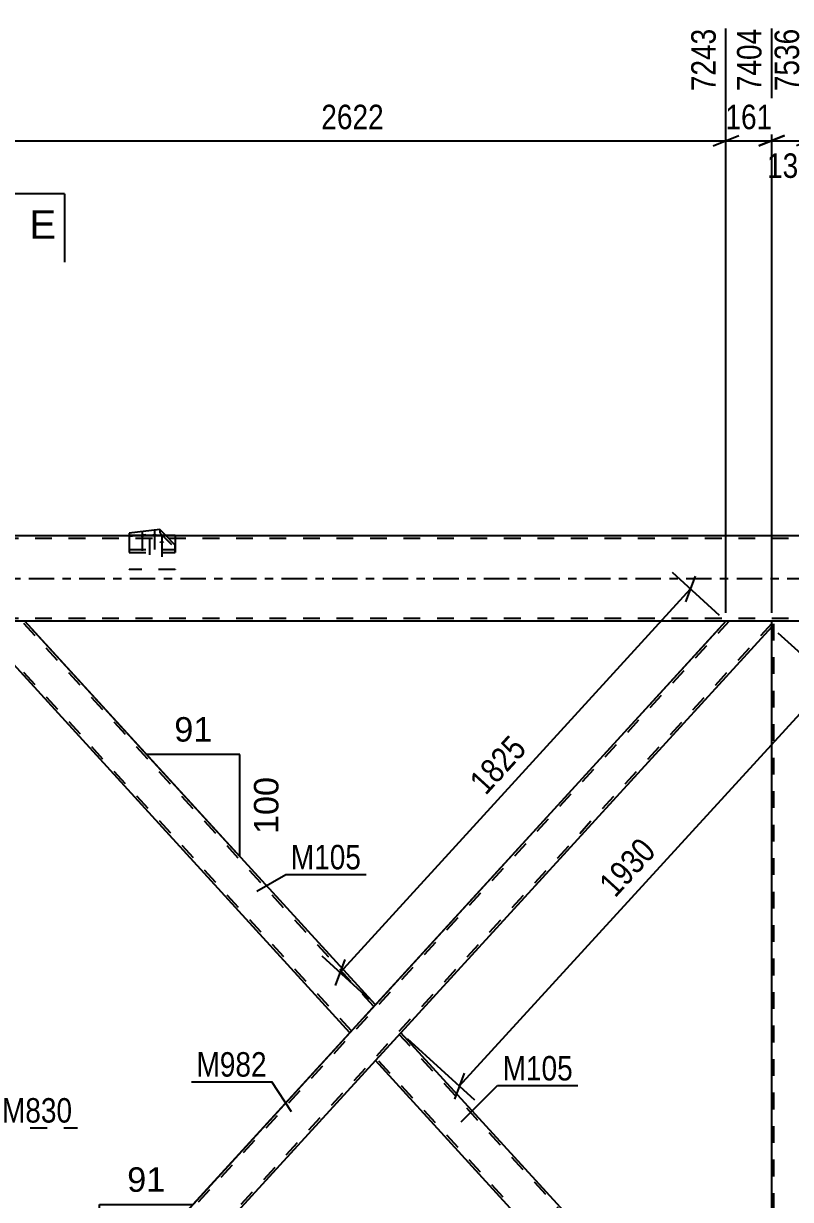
# Model space of a CAD drawing. Header units: millimetres. Extents: x -66 to 775, y -345 to 249.
# Drawn here: x 132.9 to 222.6, y -72.7 to 65 of the extents above; entities that cross this region are included whole.
import ezdxf

# ---------------------------------------------------------------- set-up
doc = ezdxf.new("R2010")
doc.units = ezdxf.units.MM
doc.linetypes.add('DXK_LINE_DOT2', pattern=[3.9198, 1.9599, -1.9599])
doc.linetypes.add('DXK_LINE_DOT3', pattern=[5.9187, 2.979, -0.9799, 0.9799, -0.9799])
doc.styles.add('Arial', font='ARIAL.TTF', dxfattribs={"height": 0.2})
doc.styles.add('Arial Narrow', font='ARIALN.TTF', dxfattribs={"height": 0.2})

# ---------------------------------------------------------------- blocks, each defined once
blk = doc.blocks.new('Part-761549502-3830 - 3824')
at = {"color": 2, "linetype": 'Continuous'}
for p, q in [((145.24, 5.06), (145.24, 5)), ((145.24, 5.06), (150.63, 5.06)), ((150.63, 5.06), (150.63, 5))]:
    blk.add_line(p, q, dxfattribs=at)
at = {"color": 7, "linetype": 'DXK_LINE_DOT2'}
for p, q in [((145.24, 5), (145.24, 1.06)), ((150.63, 5), (150.63, 1.06)), ((150.63, 1.06), (145.24, 1.06))]:
    blk.add_line(p, q, dxfattribs=at)
blk = doc.blocks.new('Bolt-761549502-3964 - 3824')
at = {"linetype": 'Continuous'}
for points in [[(146.77, 4.86), (146.71, 4.86), (146.65, 4.87), (146.59, 4.88), (146.55, 4.89), (146.51, 4.91), (146.49, 4.93), (146.47, 4.95), (146.47, 4.97), (146.49, 4.99), (146.51, 5.01), (146.55, 5.03), (146.59, 5.04), (146.65, 5.06), (146.71, 5.06), (146.77, 5.06), (146.83, 5.06), (146.89, 5.06), (146.95, 5.04), (146.99, 5.03), (147.03, 5.01), (147.06, 4.99), (147.07, 4.97), (147.07, 4.95), (147.06, 4.93), (147.03, 4.91), (146.99, 4.89), (146.95, 4.88), (146.89, 4.87), (146.83, 4.86)], [(148.19, 5.02), (148.13, 5.03), (148.07, 5.03), (148.02, 5.04), (147.97, 5.06), (147.93, 5.07), (147.91, 5.09), (147.89, 5.11), (147.89, 5.14), (147.91, 5.16), (147.93, 5.18), (147.97, 5.19), (148.02, 5.21), (148.07, 5.22), (148.13, 5.23), (148.19, 5.23), (148.25, 5.23), (148.31, 5.22), (148.37, 5.21), (148.41, 5.19), (148.45, 5.18), (148.48, 5.16), (148.49, 5.14), (148.49, 5.11), (148.48, 5.09), (148.45, 5.07), (148.41, 5.06), (148.37, 5.04), (148.31, 5.03), (148.25, 5.03)], [(149.04, 4.16), (148.98, 4.16), (148.92, 4.17), (148.87, 4.18), (148.82, 4.19), (148.78, 4.21), (148.76, 4.23), (148.75, 4.25), (148.75, 4.27), (148.76, 4.29), (148.78, 4.31), (148.82, 4.33), (148.87, 4.34), (148.92, 4.36), (148.98, 4.36), (149.04, 4.36), (149.11, 4.36), (149.17, 4.36), (149.22, 4.34), (149.27, 4.33), (149.3, 4.31), (149.33, 4.29), (149.34, 4.27), (149.34, 4.25), (149.33, 4.23), (149.3, 4.21), (149.27, 4.19), (149.22, 4.18), (149.17, 4.17), (149.11, 4.16)]]:
    blk.add_hatch(color=1, dxfattribs=at).paths.add_polyline_path(points)
at = {"color": 1, "linetype": 'Continuous'}
for p, q in [((146.77, 5.59), (146.77, 3.24)), ((148.19, 5.75), (148.19, 3.4)), ((149.04, 4.89), (149.04, 2.54))]:
    blk.add_line(p, q, dxfattribs=at)
at = {"color": 1, "linetype": 'DXK_LINE_DOT2'}
blk.add_line((147.62, 4.72), (147.62, 2.37), dxfattribs=at)
blk = doc.blocks.new('Part-761549502-3975 - 3824')
at = {"color": 2, "linetype": 'Continuous'}
for p, q in [((148.82, 5.74), (145.24, 5.32)), ((149.48, 5.06), (148.82, 5.74)), ((145.24, 5.32), (145.24, 5.06))]:
    blk.add_line(p, q, dxfattribs=at)
at = {"color": 7, "linetype": 'DXK_LINE_DOT2'}
for p, q in [((148.82, 5.74), (148.82, 5.36)), ((145.24, 4.94), (148.82, 5.36)), ((145.24, 5.06), (145.24, 3.03)), ((148.82, 5.36), (150.63, 3.53)), ((150.63, 3.9), (149.48, 5.06)), ((145.24, 3.41), (150.63, 3.41)), ((145.24, 3.03), (150.63, 3.03)), ((150.63, 3.03), (150.63, 3.9))]:
    blk.add_line(p, q, dxfattribs=at)
blk = doc.blocks.new('Part-761549502-4210 - 3824')
at = {"color": 7, "linetype": 'DXK_LINE_DOT2'}
for p, q in [((215.44, -5), (127.67, -101.05)), ((220.44, -5.27), (132.65, -101.33)), ((220.44, -5), (215.08, -5)), ((174.05, -49.9), (171.07, -53.16)), ((177.03, -53.16), (174.05, -56.42)), ((133.01, -101.33), (127.67, -101.33))]:
    blk.add_line(p, q, dxfattribs=at)
at = {"color": 2, "linetype": 'Continuous'}
for p, q in [((215.08, -5), (174.05, -49.9)), ((220.44, -5.66), (220.44, -5)), ((220.44, -5.66), (177.03, -53.16)), ((171.07, -53.16), (127.67, -100.66)), ((174.05, -56.42), (133.01, -101.33)), ((127.67, -101.33), (127.67, -100.66))]:
    blk.add_line(p, q, dxfattribs=at)
blk = doc.blocks.new('Part-761549502-3989 - 3824')
at = {"color": 7, "linetype": 'DXK_LINE_DOT2'}
for p, q in [((430.17, 4.67), (15.1, 4.67)), ((430.17, -4.67), (15.1, -4.67))]:
    blk.add_line(p, q, dxfattribs=at)
at = {"color": 2, "linetype": 'Continuous'}
for p, q in [((318.36, 5), (127.25, 5)), ((318.36, -5), (127.25, -5))]:
    blk.add_line(p, q, dxfattribs=at)
at = {"color": 7, "linetype": 'DXK_LINE_DOT3'}
blk.add_line((15.1, 0), (430.17, 0), dxfattribs=at)
blk = doc.blocks.new('Part-761549502-4120 - 3824')
at = {"color": 2, "linetype": 'Continuous'}
for p, q in [((177.03, -53.16), (174.05, -56.42)), ((220.43, -100.66), (177.03, -53.16)), ((215.09, -101.33), (174.05, -56.42)), ((220.43, -101.33), (220.43, -100.66))]:
    blk.add_line(p, q, dxfattribs=at)
at = {"color": 7, "linetype": 'DXK_LINE_DOT2'}
for p, q in [((220.43, -101.05), (176.85, -53.36)), ((174.23, -56.22), (174.25, -56.21)), ((215.45, -101.33), (174.23, -56.22)), ((220.43, -101.33), (215.09, -101.33))]:
    blk.add_line(p, q, dxfattribs=at)
blk = doc.blocks.new('Part-761549502-4165 - 3824')
at = {"color": 7, "linetype": 'DXK_LINE_DOT2'}
for p, q in [((224.84, -5), (220.44, -5)), ((220.44, -5.66), (220.44, -5)), ((220.7, -101.33), (220.7, -5)), ((224.57, -101.33), (224.57, -5)), ((224.84, -5.66), (224.84, -5)), ((220.43, -101.33), (220.43, -100.66)), ((224.83, -101.33), (220.43, -101.33)), ((224.83, -101.33), (224.83, -100.66))]:
    blk.add_line(p, q, dxfattribs=at)
at = {"color": 2, "linetype": 'Continuous'}
for p, q in [((220.43, -100.66), (220.44, -5.66)), ((224.83, -100.66), (224.84, -5.66))]:
    blk.add_line(p, q, dxfattribs=at)
blk = doc.blocks.new('Part-761549502-4205 - 3824')
at = {"color": 2, "linetype": 'Continuous'}
for p, q in [((127.67, -5.66), (127.67, -5)), ((174.05, -49.9), (133.03, -5)), ((171.07, -53.16), (127.67, -5.66)), ((173.69, -50.29), (171.07, -53.16)), ((174.05, -49.9), (173.69, -50.29))]:
    blk.add_line(p, q, dxfattribs=at)
at = {"color": 7, "linetype": 'DXK_LINE_DOT2'}
for p, q in [((133.03, -5), (127.67, -5)), ((171.25, -52.96), (127.67, -5.27)), ((173.87, -50.1), (132.66, -5)), ((174.02, -49.93), (173.69, -50.29)), ((171.25, -52.96), (171.27, -52.95))]:
    blk.add_line(p, q, dxfattribs=at)
blk = doc.blocks.new('AngleDimension-761549502-4431 - 3824')
at = {"color": 7, "linetype": 'Continuous'}
for p, q in [((133.7, -5.74), (147.27, -20.59)), ((158.2, -20.59), (147.27, -20.59)), ((158.2, -32.55), (147.27, -20.59)), ((158.2, -32.55), (158.2, -20.59))]:
    blk.add_line(p, q, dxfattribs=at)
at = {"color": 0}
for points in [[(155.56, -19.69), (155.56, -15.49), (149.91, -15.49), (149.91, -19.69)], [(163.3, -22.64), (159.1, -22.64), (159.1, -30.51), (163.3, -30.51)]]:
    blk.add_wipeout(points, dxfattribs=at)
at = {"color": 3, "style": 'Arial'}
blk.add_text('91', height=2.865, dxfattribs=at).set_placement((150.51, -19.09))
blk.add_text('100', height=2.865, rotation=90.0002, dxfattribs=at).set_placement((162.7, -29.91))
blk = doc.blocks.new('StraightDimension-761549502-15908 - 3824')
at = {"color": 7, "linetype": 'Continuous'}
for p, q in [((220.44, -4), (220.44, 64.36)), ((224.84, -4.66), (224.84, 64.36)), ((218.94, 50.64), (221.94, 51.84)), ((220.44, 51.24), (224.84, 51.24)), ((226.34, 51.84), (223.34, 50.64))]:
    blk.add_line(p, q, dxfattribs=at)
at = {"color": 0, "linetype": 'Continuous'}
blk.add_wipeout([(224.24, 64.96), (220.04, 64.96), (220.04, 56.44), (224.24, 56.44)], dxfattribs=at)
at = {"color": 0}
blk.add_wipeout([(225.98, 46.29), (225.98, 50.49), (219.29, 50.49), (219.29, 46.29)], dxfattribs=at)
at = {"color": 3, "linetype": 'Continuous', "style": 'Arial Narrow'}
blk.add_text('7536', height=2.863, rotation=90.0002, dxfattribs=at).set_placement((223.64, 57.04))
at = {"color": 3, "style": 'Arial Narrow'}
blk.add_text('132', height=2.863, dxfattribs=at).set_placement((219.89, 46.89))
blk = doc.blocks.new('AngleDimension-761549502-4427 - 3824')
at = {"color": 7, "linetype": 'Continuous'}
for p, q in [((214.4, -5.74), (152.69, -73.28)), ((141.76, -73.28), (152.69, -73.28)), ((141.76, -85.23), (152.69, -73.28)), ((141.76, -85.23), (141.76, -73.28))]:
    blk.add_line(p, q, dxfattribs=at)
at = {"color": 0}
for points in [[(150.05, -72.38), (150.05, -68.18), (144.4, -68.18), (144.4, -72.38)], [(140.86, -75.32), (136.66, -75.32), (136.66, -83.19), (140.86, -83.19)]]:
    blk.add_wipeout(points, dxfattribs=at)
at = {"color": 3, "style": 'Arial'}
blk.add_text('91', height=2.865, dxfattribs=at).set_placement((145, -71.78))
blk.add_text('100', height=2.865, rotation=90.0002, dxfattribs=at).set_placement((140.26, -82.59))
blk = doc.blocks.new('StraightDimension-761549502-4743 - 3824')
at = {"color": 7, "linetype": 'Continuous'}
for p, q in [((214.34, -4.33), (208.84, 0.7)), ((210.37, -2.73), (211.51, 0.29)), ((169.91, -46.12), (210.94, -1.22)), ((173.31, -49.22), (167.81, -44.19)), ((170.48, -44.6), (169.34, -47.63))]:
    blk.add_line(p, q, dxfattribs=at)
at = {"color": 0}
blk.add_wipeout([(192.75, -20.02), (189.64, -17.19), (183.9, -23.47), (187, -26.3)], dxfattribs=at)
at = {"color": 3, "style": 'Arial Narrow'}
blk.add_text('1825', height=2.863, rotation=47.5784, dxfattribs=at).set_placement((186.96, -25.46))
blk = doc.blocks.new('StraightDimension-761549502-4764 - 3824')
at = {"color": 7, "linetype": 'Continuous'}
for p, q in [((221.17, -6.34), (229.05, -13.53)), ((226.71, -13.43), (227.85, -10.4)), ((183.87, -59.41), (227.28, -11.92)), ((177.77, -53.83), (185.65, -61.03)), ((184.44, -57.9), (183.31, -60.92))]:
    blk.add_line(p, q, dxfattribs=at)
at = {"color": 0}
blk.add_wipeout([(207.89, -32.02), (204.79, -29.18), (199.05, -35.47), (202.15, -38.3)], dxfattribs=at)
at = {"color": 3, "style": 'Arial Narrow'}
blk.add_text('1930', height=2.863, rotation=47.5784, dxfattribs=at).set_placement((202.11, -37.45))
blk = doc.blocks.new('StraightDimension-761549502-15909 - 3824')
at = {"color": 7, "linetype": 'Continuous'}
for p, q in [((215.08, -4), (215.08, 64.36)), ((220.44, -4), (220.44, 64.36)), ((213.58, 50.64), (216.58, 51.84)), ((215.08, 51.24), (220.44, 51.24)), ((221.94, 51.84), (218.94, 50.64))]:
    blk.add_line(p, q, dxfattribs=at)
at = {"color": 0}
blk.add_wipeout([(221.1, 51.99), (221.1, 56.19), (214.42, 56.19), (214.42, 51.99)], dxfattribs=at)
at = {"color": 3, "style": 'Arial Narrow'}
blk.add_text('161', height=2.863, dxfattribs=at).set_placement((215.02, 52.59))
at = {"color": 0, "linetype": 'Continuous'}
blk.add_wipeout([(219.84, 64.96), (215.64, 64.96), (215.64, 56.44), (219.84, 56.44)], dxfattribs=at)
at = {"color": 3, "linetype": 'Continuous', "style": 'Arial Narrow'}
blk.add_text('7404', height=2.863, rotation=90.0002, dxfattribs=at).set_placement((219.24, 57.04))
blk = doc.blocks.new('StraightDimension-761549502-15910 - 3824')
at = {"color": 7, "linetype": 'Continuous'}
for p, q in [((127.67, -4.66), (127.67, 64.36)), ((215.08, -4), (215.08, 64.36)), ((129.17, 51.84), (126.17, 50.64)), ((127.67, 51.24), (215.08, 51.24)), ((213.58, 50.64), (216.58, 51.84))]:
    blk.add_line(p, q, dxfattribs=at)
at = {"color": 0}
blk.add_wipeout([(175.63, 51.99), (175.63, 56.19), (167.12, 56.19), (167.12, 51.99)], dxfattribs=at)
at = {"color": 3, "style": 'Arial Narrow'}
blk.add_text('2622', height=2.863, dxfattribs=at).set_placement((167.72, 52.59))
at = {"color": 0, "linetype": 'Continuous'}
blk.add_wipeout([(214.48, 64.96), (210.28, 64.96), (210.28, 56.44), (214.48, 56.44)], dxfattribs=at)
at = {"color": 3, "linetype": 'Continuous', "style": 'Arial Narrow'}
blk.add_text('7243', height=2.863, rotation=90.0002, dxfattribs=at).set_placement((213.88, 57.04))
blk = doc.blocks.new('Mark-761549502-4201 - 3824')
at = {"color": 0}
blk.add_wipeout([(172.37, -34.04), (172.37, -31.04), (164.15, -31.04), (164.15, -34.04)], dxfattribs=at)
blk.add_wipeout([(172.37, -34.04), (172.37, -31.04), (164.15, -31.04), (164.15, -34.04)], dxfattribs=at)
at = {"color": 30, "linetype": 'Continuous'}
for p, q in [((160.16, -36.61), (163.55, -34.64)), ((163.55, -34.64), (172.97, -34.64))]:
    blk.add_line(p, q, dxfattribs=at)
at = {"color": 3, "style": 'Arial Narrow'}
blk.add_text('M105', height=2.863, dxfattribs=at).set_placement((164.15, -34.04))
blk = doc.blocks.new('Mark-761549502-4116 - 3824')
at = {"color": 0}
blk.add_wipeout([(197.16, -58.75), (197.16, -55.75), (188.94, -55.75), (188.94, -58.75)], dxfattribs=at)
blk.add_wipeout([(197.16, -58.75), (197.16, -55.75), (188.94, -55.75), (188.94, -58.75)], dxfattribs=at)
at = {"color": 30, "linetype": 'Continuous'}
for p, q in [((184.09, -63.59), (188.34, -59.35)), ((188.34, -59.35), (197.76, -59.35))]:
    blk.add_line(p, q, dxfattribs=at)
at = {"color": 3, "style": 'Arial Narrow'}
blk.add_text('M105', height=2.863, dxfattribs=at).set_placement((188.94, -58.75))
blk = doc.blocks.new('Mark-761549502-4126 - 3824')
at = {"color": 0}
blk.add_wipeout([(138.57, -63.68), (138.57, -60.68), (130.34, -60.68), (130.34, -63.68)], dxfattribs=at)
blk.add_wipeout([(138.57, -63.68), (138.57, -60.68), (130.34, -60.68), (130.34, -63.68)], dxfattribs=at)
at = {"color": 30, "linetype": 'DXK_LINE_DOT2'}
for p, q in [((125.21, -70.56), (129.74, -64.28)), ((129.74, -64.28), (139.17, -64.28))]:
    blk.add_line(p, q, dxfattribs=at)
at = {"color": 3, "style": 'Arial Narrow'}
blk.add_text('M830', height=2.863, dxfattribs=at).set_placement((130.34, -63.68))
blk = doc.blocks.new('Mark-761549502-4206 - 3824')
at = {"color": 0}
blk.add_wipeout([(161.33, -58.3), (161.33, -55.3), (153.11, -55.3), (153.11, -58.3)], dxfattribs=at)
blk.add_wipeout([(161.33, -58.3), (161.33, -55.3), (153.11, -55.3), (153.11, -58.3)], dxfattribs=at)
at = {"color": 30, "linetype": 'Continuous'}
for p in [(152.51, -58.9), (164.22, -62.41)]:
    blk.add_line(p, (161.93, -58.9), dxfattribs=at)
at = {"color": 3, "style": 'Arial Narrow'}
blk.add_text('M982', height=2.863, dxfattribs=at).set_placement((153.11, -58.3))
blk = doc.blocks.new('SectionMark-761549502-21894 - 3824')
at = {"color": 6, "linetype": 'Continuous'}
for q in [(129.67, 45.02), (137.67, 37.02)]:
    blk.add_line((137.67, 45.02), q, dxfattribs=at)
at = {"color": 0, "linetype": 'Continuous'}
blk.add_wipeout([(136.67, 39.77), (136.67, 43.27), (133.56, 43.27), (133.56, 39.77)], dxfattribs=at)
at = {"color": 3, "linetype": 'Continuous', "style": 'Arial'}
blk.add_text('E', height=3.34, dxfattribs=at).set_placement((133.56, 39.77))

msp = doc.modelspace()

# ---------------------------------------------------------------- block references
for name in ['Part-761549502-3975 - 3824', 'Bolt-761549502-3964 - 3824', 'Part-761549502-3989 - 3824', 'Part-761549502-3830 - 3824', 'Part-761549502-4210 - 3824', 'Part-761549502-4205 - 3824', 'Part-761549502-4165 - 3824', 'Part-761549502-4120 - 3824']:
    msp.add_blockref(name, (0, 0))

# ---------------------------------------------------------------- next in the draw order: block references
for name in ['StraightDimension-761549502-15908 - 3824', 'AngleDimension-761549502-4431 - 3824']:
    msp.add_blockref(name, (0, 0))

# ---------------------------------------------------------------- next in the draw order: block references
msp.add_blockref('AngleDimension-761549502-4427 - 3824', (0, 0))

# ---------------------------------------------------------------- next in the draw order: block references
for name in ['StraightDimension-761549502-4743 - 3824', 'Mark-761549502-4206 - 3824', 'Mark-761549502-4126 - 3824']:
    msp.add_blockref(name, (0, 0))

# ---------------------------------------------------------------- next in the draw order: block references
for name in ['StraightDimension-761549502-15909 - 3824', 'StraightDimension-761549502-4764 - 3824', 'Mark-761549502-4201 - 3824']:
    msp.add_blockref(name, (0, 0))

# ---------------------------------------------------------------- next in the draw order: block references
for name in ['StraightDimension-761549502-15910 - 3824', 'Mark-761549502-4116 - 3824']:
    msp.add_blockref(name, (0, 0))

# ---------------------------------------------------------------- next in the draw order: block references
msp.add_blockref('SectionMark-761549502-21894 - 3824', (0, 0))

doc.saveas('drawing.dxf')
